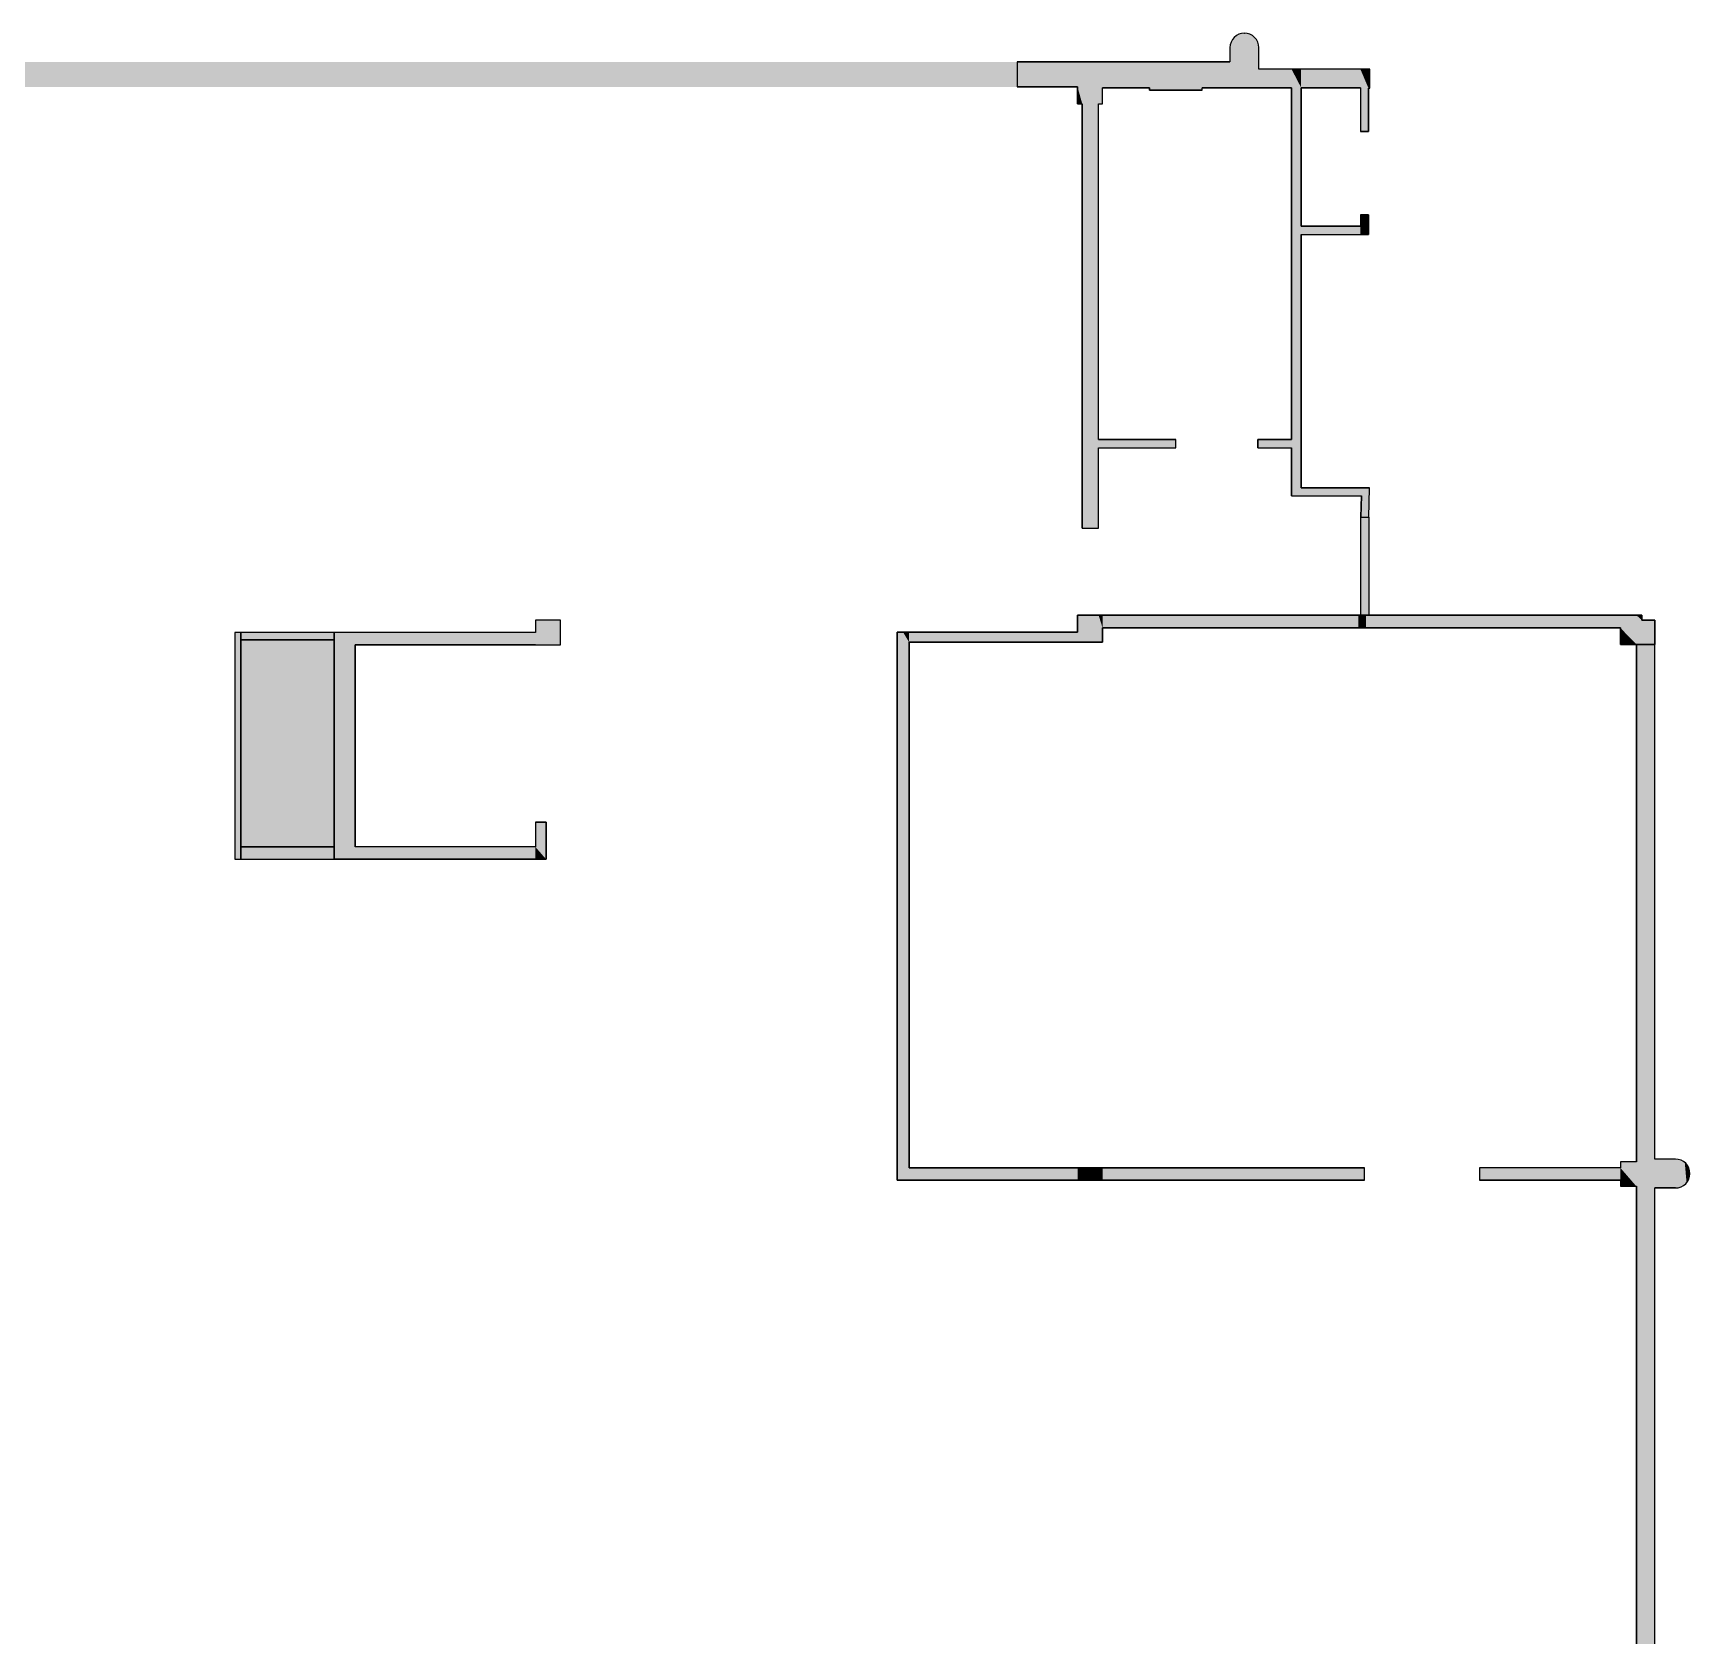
# Model space of a CAD drawing. Extents: x 0 to 41.7, y 0 to 41.7.
# Drawn here: x 21.5 to 41.67, y 22.16 to 41.67 of the extents above; entities that cross this region are included whole.
import ezdxf

# ---------------------------------------------------------------- set-up
doc = ezdxf.new("R2010")
doc.units = 0
for name, color, linetype in [('ENTREE__SORTIE', 1, 'CONTINUOUS'), ('MUR', 251, 'CONTINUOUS'), ('NO_ENTREE', 4, 'CONTINUOUS')]:
    doc.layers.add(name, color=color, linetype=linetype)

# ---------------------------------------------------------------- blocks, each defined once
blk = doc.blocks.new('*U3')
at = {"layer": 'MUR', "linetype": 'CONTINUOUS'}
for points in [[(34.216, 34.38), (34.216, 34.585), (34.473, 34.258)], [(34.473, 34.258), (34.216, 34.585), (34.473, 34.585)], [(34.473, 34.258), (34.473, 34.585), (34.521, 34.258)], [(34.521, 34.431), (34.473, 34.585), (34.521, 34.585)], [(34.521, 34.258), (34.473, 34.585), (34.521, 34.431)], [(34.521, 34.431), (34.521, 34.585), (37.635, 34.431)], [(37.635, 34.431), (34.521, 34.585), (37.635, 34.585)], [(37.635, 34.431), (37.635, 34.585), (37.73, 34.431)], [(37.73, 34.431), (37.635, 34.585), (37.73, 34.585)], [(37.73, 34.431), (37.73, 34.585), (40.826, 34.431)], [(40.826, 34.431), (37.73, 34.585), (40.826, 34.585)], [(40.826, 34.431), (40.826, 34.585), (41.021, 34.231)], [(41.021, 34.231), (40.826, 34.585), (41.021, 34.585)], [(41.021, 34.231), (41.021, 34.585), (41.089, 34.231)], [(41.089, 34.526), (41.021, 34.585), (41.089, 34.585)], [(41.089, 34.231), (41.021, 34.585), (41.089, 34.526)], [(41.089, 34.231), (41.089, 34.526), (41.211, 34.231)], [(41.211, 34.231), (41.089, 34.526), (41.211, 34.526)], [(41.211, 34.231), (41.211, 34.526), (41.246, 34.231)], [(41.246, 34.231), (41.211, 34.526), (41.246, 34.526)], [(32.019, 27.711), (32.019, 34.38), (32.092, 27.711)], [(32.092, 27.711), (32.019, 34.38), (32.092, 34.38)], [(32.092, 27.711), (32.092, 34.38), (32.164, 27.711)], [(32.164, 34.258), (32.092, 34.38), (32.164, 34.38)], [(32.164, 27.711), (32.092, 34.38), (32.164, 27.856)], [(32.164, 27.856), (32.092, 34.38), (32.164, 34.258)], [(32.164, 34.258), (32.164, 34.38), (34.216, 34.258)], [(34.216, 34.258), (32.164, 34.38), (34.216, 34.38)], [(34.216, 34.258), (34.216, 34.38), (34.473, 34.258)], [(40.826, 34.231), (40.826, 34.431), (41.021, 34.231)], [(32.164, 27.711), (32.164, 27.856), (34.216, 27.706)], [(34.216, 27.706), (32.164, 27.856), (34.216, 27.856)], [(34.216, 27.856), (34.216, 27.856), (34.256, 27.706)], [(34.256, 27.706), (34.216, 27.856), (34.256, 27.856)], [(34.216, 27.706), (34.216, 27.856), (34.256, 27.706)], [(34.256, 27.706), (34.256, 27.856), (34.406, 27.706)], [(34.406, 27.706), (34.256, 27.856), (34.406, 27.856)], [(34.406, 27.706), (34.406, 27.856), (34.521, 27.706)], [(34.521, 27.706), (34.406, 27.856), (34.521, 27.856)], [(34.521, 27.706), (34.521, 27.856), (37.709, 27.706)], [(37.709, 27.706), (34.521, 27.856), (37.709, 27.856)]]:
    blk.add_solid(points, dxfattribs=at)
blk = doc.blocks.new('*U5')
at = {"layer": 'MUR', "linetype": 'CONTINUOUS'}
for points in [[(27.614, 34.375), (27.614, 34.525), (27.919, 34.225)], [(27.919, 34.225), (27.614, 34.525), (27.919, 34.525)], [(25.164, 31.615), (25.164, 34.375), (25.419, 31.615)], [(25.419, 34.225), (25.164, 34.375), (25.419, 34.375)], [(25.419, 31.615), (25.164, 34.375), (25.419, 31.765)], [(25.419, 31.765), (25.164, 34.375), (25.419, 34.225)], [(25.419, 34.225), (25.419, 34.375), (27.614, 34.225)], [(27.614, 34.225), (25.419, 34.375), (27.614, 34.375)], [(27.614, 34.225), (27.614, 34.375), (27.919, 34.225)], [(27.614, 31.765), (27.614, 32.065), (27.744, 31.615)], [(27.744, 31.615), (27.614, 32.065), (27.744, 32.065)], [(25.419, 31.615), (25.419, 31.765), (27.614, 31.615)], [(27.614, 31.615), (25.419, 31.765), (27.614, 31.765)], [(27.614, 31.615), (27.614, 31.765), (27.744, 31.615)]]:
    blk.add_solid(points, dxfattribs=at)
blk = doc.blocks.new('*U15')
at = {"layer": 'MUR', "linetype": 'CONTINUOUS'}
for points in [[(13.717, 41.013), (13.717, 41.323), (14.321, 41.013)], [(14.321, 41.013), (13.717, 41.323), (14.321, 41.323)], [(14.321, 41.013), (14.321, 41.323), (14.601, 35.725)], [(14.601, 41.02), (14.321, 41.323), (14.601, 41.323)], [(14.601, 35.725), (14.321, 41.323), (14.601, 41.02)], [(14.601, 41.02), (14.601, 41.323), (33.483, 41.02)], [(33.483, 41.02), (14.601, 41.323), (33.483, 41.323)], [(14.321, 35.725), (14.321, 41.013), (14.601, 35.725)]]:
    blk.add_solid(points, dxfattribs=at)
blk = doc.blocks.new('*U36')
at = {"layer": 'MUR', "linetype": 'CONTINUOUS'}
for points in [[(36.083, 41.01), (36.075, 41.53), (36.083, 41.559)], [(36.096, 41.01), (36.083, 41.559), (36.096, 41.587)], [(36.083, 41.01), (36.083, 41.559), (36.096, 41.01)], [(36.113, 41.01), (36.096, 41.587), (36.113, 41.612)], [(36.096, 41.01), (36.096, 41.587), (36.113, 41.01)], [(36.135, 41.01), (36.113, 41.612), (36.135, 41.634)], [(36.113, 41.01), (36.113, 41.612), (36.135, 41.01)], [(36.16, 41.01), (36.135, 41.634), (36.16, 41.651)], [(36.135, 41.01), (36.135, 41.634), (36.16, 41.01)], [(36.188, 41.01), (36.16, 41.651), (36.188, 41.664)], [(36.16, 41.01), (36.16, 41.651), (36.188, 41.01)], [(36.218, 41.01), (36.188, 41.664), (36.218, 41.672)], [(36.188, 41.01), (36.188, 41.664), (36.218, 41.01)], [(36.248, 41.01), (36.218, 41.672), (36.248, 41.674)], [(36.218, 41.01), (36.218, 41.672), (36.248, 41.01)], [(36.248, 41.01), (36.248, 41.674), (36.278, 41.01)], [(36.278, 41.01), (36.248, 41.674), (36.278, 41.672)], [(36.278, 41.01), (36.278, 41.672), (36.308, 41.01)], [(36.308, 41.01), (36.278, 41.672), (36.308, 41.664)], [(36.308, 41.01), (36.308, 41.664), (36.336, 41.01)], [(36.336, 41.01), (36.308, 41.664), (36.336, 41.651)], [(36.336, 41.01), (36.336, 41.651), (36.361, 41.01)], [(36.361, 41.01), (36.336, 41.651), (36.361, 41.634)], [(36.361, 41.01), (36.361, 41.634), (36.383, 41.01)], [(36.383, 41.01), (36.361, 41.634), (36.383, 41.612)], [(36.383, 41.01), (36.383, 41.612), (36.4, 41.01)], [(36.4, 41.01), (36.383, 41.612), (36.4, 41.587)], [(36.4, 41.01), (36.4, 41.587), (36.413, 41.01)], [(36.413, 41.01), (36.4, 41.587), (36.413, 41.559)], [(36.413, 41.01), (36.413, 41.559), (36.421, 41.01)], [(36.421, 41.01), (36.413, 41.559), (36.421, 41.53)], [(36.075, 41.01), (36.072, 41.499), (36.075, 41.53)], [(36.072, 41.323), (36.072, 41.499), (36.075, 41.01)], [(36.075, 41.01), (36.075, 41.53), (36.083, 41.01)], [(36.421, 41.01), (36.421, 41.53), (36.424, 41.01)], [(36.424, 41.234), (36.421, 41.53), (36.424, 41.499)], [(36.424, 41.01), (36.421, 41.53), (36.424, 41.234)], [(33.483, 41.02), (33.483, 41.323), (34.216, 41.02)], [(34.216, 41.02), (33.483, 41.323), (34.216, 41.323)], [(34.216, 41.02), (34.216, 41.323), (34.273, 40.815)], [(34.273, 40.815), (34.216, 41.323), (34.273, 41.323)], [(34.273, 40.815), (34.273, 41.323), (34.473, 35.645)], [(34.473, 40.815), (34.273, 41.323), (34.473, 41.323)], [(34.473, 35.645), (34.273, 41.323), (34.473, 36.625)], [(34.473, 36.625), (34.273, 41.323), (34.473, 36.725)], [(34.473, 36.725), (34.273, 41.323), (34.473, 40.815)], [(34.473, 40.815), (34.473, 41.323), (34.521, 40.815)], [(34.521, 41.01), (34.473, 41.323), (34.521, 41.323)], [(34.521, 40.815), (34.473, 41.323), (34.521, 41.01)], [(34.521, 41.01), (34.521, 41.323), (35.093, 41.01)], [(35.093, 41.01), (34.521, 41.323), (35.093, 41.323)], [(35.093, 41.01), (35.093, 41.323), (35.733, 40.98)], [(35.733, 41.01), (35.093, 41.323), (35.733, 41.323)], [(35.733, 40.98), (35.093, 41.323), (35.733, 41.01)], [(35.733, 41.01), (35.733, 41.323), (36.072, 41.01)], [(36.072, 41.01), (35.733, 41.323), (36.072, 41.323)], [(36.072, 41.01), (36.072, 41.323), (36.075, 41.01)], [(36.424, 41.01), (36.424, 41.234), (36.823, 41.01)], [(36.823, 41.01), (36.424, 41.234), (36.823, 41.234)], [(36.823, 41.01), (36.823, 41.234), (36.939, 36.038)], [(36.939, 41.01), (36.823, 41.234), (36.939, 41.234)], [(36.939, 36.038), (36.823, 41.234), (36.939, 36.138)], [(36.939, 36.138), (36.823, 41.234), (36.939, 39.223)], [(36.939, 39.223), (36.823, 41.234), (36.939, 39.325)], [(36.939, 39.325), (36.823, 41.234), (36.939, 41.01)], [(36.939, 41.01), (36.939, 41.234), (37.661, 41.01)], [(37.661, 41.01), (36.939, 41.234), (37.661, 41.234)], [(37.661, 41.01), (37.661, 41.234), (37.759, 40.475)], [(37.759, 41.003), (37.661, 41.234), (37.759, 41.234)], [(37.759, 40.475), (37.661, 41.234), (37.759, 41.003)], [(37.759, 41.003), (37.759, 41.234), (37.776, 41.003)], [(37.776, 41.003), (37.759, 41.234), (37.776, 41.234)], [(34.216, 40.815), (34.216, 41.02), (34.273, 40.815)], [(35.093, 40.98), (35.093, 41.01), (35.733, 40.98)], [(36.823, 36.725), (36.823, 41.01), (36.939, 36.038)], [(37.661, 40.475), (37.661, 41.01), (37.759, 40.475)], [(34.273, 35.645), (34.273, 40.815), (34.473, 35.645)], [(37.661, 39.325), (37.661, 39.46), (37.759, 39.223)], [(37.759, 39.223), (37.661, 39.46), (37.759, 39.46)], [(36.939, 39.223), (36.939, 39.325), (37.661, 39.223)], [(37.661, 39.223), (36.939, 39.325), (37.661, 39.325)], [(37.661, 39.223), (37.661, 39.325), (37.759, 39.223)], [(34.473, 36.625), (34.473, 36.725), (35.413, 36.625)], [(35.413, 36.625), (34.473, 36.725), (35.413, 36.725)], [(36.413, 36.625), (36.413, 36.725), (36.823, 36.625)], [(36.823, 36.625), (36.413, 36.725), (36.823, 36.725)], [(36.823, 36.625), (36.823, 36.725), (36.939, 36.038)], [(36.823, 36.038), (36.823, 36.625), (36.939, 36.038)], [(36.939, 36.038), (36.939, 36.138), (37.674, 36.038)], [(37.674, 36.038), (36.939, 36.138), (37.674, 36.138)], [(37.674, 35.779), (37.674, 36.138), (37.762, 35.777)], [(37.762, 35.777), (37.674, 36.138), (37.762, 36.138)], [(37.762, 35.777), (37.762, 36.138), (37.771, 36.138)], [(37.674, 35.779), (37.667, 35.779), (37.674, 36.038)]]:
    blk.add_solid(points, dxfattribs=at)
blk = doc.blocks.new('*U45')
at = {"layer": 'ENTREE__SORTIE', "linetype": 'CONTINUOUS'}
for points in [[(37.667, 34.585), (37.667, 35.779), (37.762, 34.585)], [(37.762, 34.585), (37.667, 35.779), (37.762, 35.779)]]:
    blk.add_solid(points, dxfattribs=at)
blk = doc.blocks.new('*U53')
at = {"layer": 'MUR', "linetype": 'CONTINUOUS'}
for points in [[(24.029, 31.615), (24.029, 31.765), (25.164, 31.615)], [(25.164, 31.615), (24.029, 31.765), (25.164, 31.765)]]:
    blk.add_solid(points, dxfattribs=at)
blk = doc.blocks.new('*U54')
at = {"layer": 'MUR', "linetype": 'CONTINUOUS'}
for points in [[(23.954, 31.615), (23.954, 34.375), (24.029, 31.615)], [(24.029, 31.615), (23.954, 34.375), (24.029, 34.375)]]:
    blk.add_solid(points, dxfattribs=at)
blk = doc.blocks.new('*U55')
at = {"layer": 'ENTREE__SORTIE', "color": 1, "linetype": 'CONTINUOUS'}
for points in [[(24.029, 34.285), (24.029, 34.375), (25.164, 34.285)], [(25.164, 34.285), (24.029, 34.375), (25.164, 34.375)]]:
    blk.add_solid(points, dxfattribs=at)
blk = doc.blocks.new('*U56')
at = {"layer": 'NO_ENTREE', "linetype": 'CONTINUOUS'}
for points in [[(24.029, 31.765), (24.029, 34.285), (25.164, 31.765)], [(25.164, 31.765), (24.029, 34.285), (25.164, 34.285)]]:
    blk.add_solid(points, dxfattribs=at)
blk = doc.blocks.new('*U62')
at = {"layer": 'MUR', "linetype": 'CONTINUOUS'}
for points in [[(41.021, 21.406), (41.021, 34.231), (41.246, 21.406)], [(41.246, 27.963), (41.021, 34.231), (41.246, 34.231)], [(41.246, 21.406), (41.021, 34.231), (41.246, 27.611)], [(41.246, 27.611), (41.021, 34.231), (41.246, 27.963)], [(39.109, 27.706), (39.109, 27.856), (40.826, 27.706)], [(40.826, 27.706), (39.109, 27.856), (40.826, 27.856)], [(40.826, 27.856), (40.826, 27.931), (41.021, 27.631)], [(41.021, 27.631), (40.826, 27.931), (41.021, 27.931)], [(40.826, 27.706), (40.826, 27.856), (41.021, 27.631)], [(41.246, 27.611), (41.246, 27.963), (41.497, 27.611)], [(41.497, 27.611), (41.246, 27.963), (41.497, 27.963)], [(41.497, 27.611), (41.497, 27.963), (41.528, 27.613)], [(41.528, 27.613), (41.497, 27.963), (41.528, 27.961)], [(41.528, 27.613), (41.528, 27.961), (41.528, 27.613)], [(41.528, 27.613), (41.528, 27.961), (41.528, 27.961)], [(41.528, 27.613), (41.528, 27.961), (41.557, 27.621)], [(41.557, 27.621), (41.528, 27.961), (41.557, 27.953)], [(41.557, 27.621), (41.557, 27.953), (41.557, 27.621)], [(41.557, 27.621), (41.557, 27.953), (41.557, 27.953)], [(41.557, 27.621), (41.557, 27.953), (41.585, 27.634)], [(41.585, 27.634), (41.557, 27.953), (41.585, 27.94)], [(41.585, 27.634), (41.585, 27.94), (41.585, 27.634)], [(41.585, 27.634), (41.585, 27.94), (41.585, 27.94)], [(41.585, 27.634), (41.585, 27.94), (41.61, 27.652)], [(41.61, 27.652), (41.585, 27.94), (41.61, 27.922)], [(41.61, 27.652), (41.61, 27.922), (41.61, 27.652)], [(41.61, 27.652), (41.61, 27.922), (41.61, 27.922)], [(41.61, 27.652), (41.61, 27.922), (41.632, 27.674)], [(41.632, 27.674), (41.61, 27.922), (41.632, 27.9)], [(41.632, 27.674), (41.632, 27.9), (41.632, 27.674)], [(41.632, 27.674), (41.632, 27.9), (41.632, 27.9)], [(41.632, 27.674), (41.632, 27.9), (41.649, 27.699)], [(41.649, 27.699), (41.632, 27.9), (41.649, 27.875)], [(41.649, 27.699), (41.649, 27.875), (41.649, 27.699)], [(41.649, 27.699), (41.649, 27.875), (41.649, 27.875)], [(41.649, 27.699), (41.649, 27.875), (41.662, 27.727)], [(41.662, 27.727), (41.649, 27.875), (41.662, 27.847)], [(41.662, 27.727), (41.662, 27.847), (41.662, 27.727)], [(41.662, 27.727), (41.662, 27.847), (41.662, 27.847)], [(41.662, 27.727), (41.662, 27.847), (41.67, 27.756)], [(41.67, 27.756), (41.662, 27.847), (41.67, 27.817)], [(40.826, 27.631), (40.826, 27.706), (41.021, 27.631)], [(41.67, 27.756), (41.67, 27.817), (41.67, 27.756)], [(41.67, 27.756), (41.67, 27.817), (41.67, 27.817)], [(41.67, 27.756), (41.67, 27.817), (41.672, 27.787)]]:
    blk.add_solid(points, dxfattribs=at)

msp = doc.modelspace()

# ---------------------------------------------------------------- linework, layer by layer
at = {"layer": 'ENTREE__SORTIE'}
for p, q in [((23.954, 34.375), (23.954, 32.135)), ((24.029, 34.375), (23.954, 34.375)), ((23.954, 34.375), (23.954, 32.135)), ((24.029, 34.375), (23.954, 34.375)), ((24.029, 34.375), (24.029, 32.135)), ((24.029, 34.375), (24.029, 32.135))]:
    msp.add_line(p, q, dxfattribs=at)
msp.add_lwpolyline([(37.667, 35.779), (37.762, 35.779), (37.762, 34.585), (37.667, 34.585)], close=True, dxfattribs=at)
at = {"layer": 'ENTREE__SORTIE', "color": 1}
msp.add_lwpolyline([(25.164, 34.375), (24.029, 34.375), (24.029, 34.285), (25.164, 34.285)], close=True, dxfattribs=at)
at = {"layer": 'MUR', "linetype": 'BYBLOCK'}
for p, q in [((36.247, 41.674), (36.249, 41.674)), ((36.247, 41.674), (36.249, 41.674)), ((36.072, 41.499), (36.072, 41.323)), ((36.072, 41.499), (36.072, 41.323)), ((36.424, 41.234), (36.424, 41.499)), ((36.424, 41.234), (36.424, 41.499)), ((33.483, 41.323), (36.072, 41.323)), ((33.483, 41.323), (33.483, 41.02)), ((33.483, 41.323), (36.072, 41.323)), ((33.483, 41.323), (33.483, 41.02)), ((37.776, 41.234), (36.424, 41.234)), ((37.776, 41.234), (36.424, 41.234)), ((37.776, 41.003), (37.776, 41.234)), ((37.776, 41.003), (37.776, 41.234)), ((34.216, 41.02), (33.483, 41.02)), ((34.216, 41.02), (33.483, 41.02)), ((34.216, 40.815), (34.216, 41.02)), ((34.216, 40.815), (34.216, 41.02)), ((35.093, 41.01), (34.521, 41.01)), ((34.521, 40.815), (34.521, 41.01)), ((35.093, 41.01), (34.521, 41.01)), ((34.521, 40.815), (34.521, 41.01)), ((35.093, 40.98), (35.093, 41.01)), ((35.093, 40.98), (35.093, 41.01)), ((35.733, 40.98), (35.093, 40.98)), ((35.733, 40.98), (35.093, 40.98)), ((36.823, 41.01), (35.733, 41.01)), ((35.733, 40.98), (35.733, 41.01)), ((36.823, 41.01), (35.733, 41.01)), ((35.733, 40.98), (35.733, 41.01)), ((36.823, 36.725), (36.823, 41.01)), ((36.823, 36.725), (36.823, 41.01)), ((36.939, 41.01), (36.939, 39.325)), ((37.661, 41.01), (36.939, 41.01)), ((36.939, 41.01), (36.939, 39.325)), ((37.661, 41.01), (36.939, 41.01)), ((37.661, 41.01), (37.661, 40.475)), ((37.661, 41.01), (37.661, 40.475)), ((37.759, 41.003), (37.759, 40.475)), ((37.776, 41.003), (37.759, 41.003)), ((37.759, 41.003), (37.759, 40.475)), ((37.776, 41.003), (37.759, 41.003)), ((34.216, 40.815), (34.273, 40.815)), ((34.216, 40.815), (34.273, 40.815)), ((34.273, 35.645), (34.273, 40.815)), ((34.273, 35.645), (34.273, 40.815)), ((34.473, 36.725), (34.473, 40.815)), ((34.473, 40.815), (34.521, 40.815)), ((34.473, 36.725), (34.473, 40.815)), ((34.473, 40.815), (34.521, 40.815)), ((37.759, 40.475), (37.661, 40.475)), ((37.759, 40.475), (37.661, 40.475)), ((37.661, 39.46), (37.661, 39.325)), ((37.759, 39.46), (37.661, 39.46)), ((37.661, 39.46), (37.661, 39.325)), ((37.759, 39.46), (37.661, 39.46)), ((37.759, 39.46), (37.759, 39.223)), ((37.759, 39.46), (37.759, 39.223)), ((36.939, 39.325), (37.661, 39.325)), ((36.939, 39.325), (37.661, 39.325)), ((36.939, 39.223), (37.759, 39.223)), ((36.939, 39.223), (36.939, 36.138)), ((36.939, 39.223), (37.759, 39.223)), ((36.939, 39.223), (36.939, 36.138)), ((34.473, 36.725), (35.413, 36.725)), ((34.473, 36.725), (35.413, 36.725)), ((35.413, 36.625), (35.413, 36.725)), ((35.413, 36.625), (35.413, 36.725)), ((36.413, 36.725), (36.823, 36.725)), ((36.413, 36.625), (36.413, 36.725)), ((36.413, 36.725), (36.823, 36.725)), ((36.413, 36.625), (36.413, 36.725)), ((34.473, 36.625), (35.413, 36.625)), ((34.473, 35.645), (34.473, 36.625)), ((34.473, 36.625), (35.413, 36.625)), ((34.473, 35.645), (34.473, 36.625)), ((36.413, 36.625), (36.823, 36.625)), ((36.413, 36.625), (36.823, 36.625)), ((36.823, 36.038), (36.823, 36.625)), ((36.823, 36.038), (36.823, 36.625)), ((36.939, 36.138), (37.771, 36.138)), ((37.762, 35.777), (37.771, 36.138)), ((36.823, 36.038), (37.674, 36.038)), ((36.823, 36.038), (37.674, 36.038)), ((37.667, 35.779), (37.674, 36.038)), ((37.762, 35.777), (37.667, 35.779)), ((34.273, 35.645), (34.473, 35.645)), ((34.273, 35.645), (34.473, 35.645)), ((27.919, 34.225), (27.919, 34.525)), ((34.216, 34.525), (34.216, 34.585)), ((34.216, 34.585), (34.473, 34.585)), ((34.216, 34.38), (34.216, 34.525)), ((34.473, 34.585), (37.635, 34.585)), ((37.734, 34.585), (37.635, 34.585)), ((37.73, 34.585), (41.089, 34.585)), ((37.73, 34.585), (37.734, 34.585)), ((37.73, 34.585), (41.089, 34.585)), ((41.089, 34.585), (41.089, 34.526)), ((41.089, 34.585), (41.089, 34.526)), ((41.089, 34.526), (41.246, 34.526)), ((41.089, 34.526), (41.246, 34.526)), ((41.246, 34.351), (41.246, 34.526)), ((41.246, 34.351), (41.246, 34.526)), ((25.164, 34.375), (25.164, 31.615)), ((27.614, 34.375), (25.164, 34.375)), ((32.019, 34.38), (32.019, 27.706)), ((34.216, 34.38), (32.019, 34.38)), ((34.521, 34.258), (34.521, 34.431)), ((40.826, 34.431), (34.521, 34.431)), ((40.826, 34.431), (34.521, 34.431)), ((40.826, 34.231), (40.826, 34.431)), ((40.826, 34.231), (40.826, 34.431)), ((41.246, 34.231), (41.246, 34.351)), ((41.246, 34.231), (41.246, 34.351)), ((25.419, 34.225), (25.419, 31.765)), ((27.614, 34.225), (25.419, 34.225)), ((27.614, 34.225), (27.919, 34.225)), ((34.216, 34.258), (32.164, 34.258)), ((32.164, 34.258), (32.164, 27.856)), ((34.521, 34.258), (34.216, 34.258)), ((41.021, 34.231), (40.826, 34.231)), ((41.021, 34.231), (40.826, 34.231)), ((41.021, 27.931), (41.021, 34.231)), ((41.246, 34.231), (41.021, 34.231)), ((41.211, 34.231), (41.021, 34.231)), ((41.211, 34.231), (41.021, 34.231)), ((41.021, 27.931), (41.021, 34.231)), ((41.246, 34.231), (41.021, 34.231)), ((41.211, 34.231), (41.021, 34.231)), ((41.211, 34.231), (41.021, 34.231)), ((41.246, 34.231), (41.211, 34.231)), ((41.246, 34.231), (41.211, 34.231)), ((41.246, 27.963), (41.246, 34.231)), ((41.246, 27.963), (41.246, 34.231)), ((27.614, 32.065), (27.744, 32.065)), ((27.614, 32.065), (27.614, 31.765)), ((27.744, 32.065), (27.744, 31.615)), ((27.614, 31.765), (25.419, 31.765)), ((27.744, 31.615), (25.164, 31.615)), ((34.216, 27.856), (32.164, 27.856)), ((34.521, 27.856), (34.216, 27.856)), ((34.216, 27.856), (34.216, 27.856)), ((34.521, 27.856), (34.521, 27.856)), ((40.826, 27.856), (39.109, 27.856)), ((40.826, 27.856), (39.109, 27.856)), ((41.021, 27.931), (40.826, 27.931)), ((40.826, 27.931), (40.826, 27.856)), ((41.021, 27.931), (40.826, 27.931)), ((40.826, 27.931), (40.826, 27.856)), ((41.497, 27.963), (41.246, 27.963)), ((41.497, 27.963), (41.246, 27.963)), ((34.216, 27.706), (32.019, 27.706)), ((34.216, 27.706), (34.256, 27.706)), ((34.256, 27.706), (34.406, 27.706)), ((34.406, 27.706), (34.521, 27.706)), ((40.826, 27.706), (39.109, 27.706)), ((40.826, 27.706), (39.109, 27.706)), ((40.826, 27.706), (40.826, 27.631)), ((40.826, 27.706), (40.826, 27.631)), ((41.672, 27.786), (41.672, 27.788)), ((41.672, 27.786), (41.672, 27.788)), ((40.826, 27.631), (41.021, 27.631)), ((40.826, 27.631), (41.021, 27.631)), ((41.021, 21.406), (41.021, 27.631)), ((41.021, 21.406), (41.021, 27.631)), ((41.246, 21.406), (41.246, 27.611)), ((41.497, 27.611), (41.246, 27.611)), ((41.246, 21.406), (41.246, 27.611)), ((41.497, 27.611), (41.246, 27.611))]:
    msp.add_line(p, q, dxfattribs=at)
at = {"layer": 'MUR'}
for p, q in [((36.939, 36.138), (37.771, 36.138)), ((37.762, 35.777), (37.771, 36.138)), ((37.667, 35.779), (37.674, 36.038)), ((37.762, 35.777), (37.667, 35.779)), ((27.919, 34.225), (27.919, 34.525)), ((34.216, 34.525), (34.216, 34.585)), ((34.216, 34.585), (34.473, 34.585)), ((34.216, 34.38), (34.216, 34.525)), ((34.473, 34.585), (37.635, 34.585)), ((37.734, 34.585), (37.635, 34.585)), ((37.73, 34.585), (37.734, 34.585)), ((25.164, 34.375), (25.164, 31.615)), ((27.614, 34.375), (25.164, 34.375)), ((32.019, 34.38), (32.019, 27.706)), ((34.216, 34.38), (32.019, 34.38)), ((34.521, 34.258), (34.521, 34.431)), ((25.419, 34.225), (25.419, 31.765)), ((27.614, 34.225), (25.419, 34.225)), ((27.614, 34.225), (27.919, 34.225)), ((34.216, 34.258), (32.164, 34.258)), ((32.164, 34.258), (32.164, 27.856)), ((34.521, 34.258), (34.216, 34.258)), ((27.614, 32.065), (27.744, 32.065)), ((27.614, 32.065), (27.614, 31.765)), ((27.744, 32.065), (27.744, 31.615)), ((27.614, 31.765), (25.419, 31.765)), ((27.744, 31.615), (25.164, 31.615)), ((34.216, 27.856), (32.164, 27.856)), ((34.521, 27.856), (34.216, 27.856)), ((34.216, 27.856), (34.216, 27.856)), ((34.521, 27.856), (34.521, 27.856)), ((34.216, 27.706), (32.019, 27.706)), ((34.216, 27.706), (34.256, 27.706)), ((34.256, 27.706), (34.406, 27.706)), ((34.406, 27.706), (34.521, 27.706))]:
    msp.add_line(p, q, dxfattribs=at)
at = {"layer": 'MUR', "linetype": 'BYBLOCK'}
for points in [[(37.776, 41.234), (36.424, 41.234), (36.424, 41.499, 0.415541), (36.248, 41.674, 0.415541), (36.072, 41.499), (36.072, 41.323), (33.483, 41.323), (33.483, 41.02), (34.216, 41.02), (34.216, 40.815), (34.273, 40.815), (34.273, 35.645), (34.473, 35.645), (34.473, 36.625), (35.413, 36.625), (35.413, 36.725), (34.473, 36.725), (34.473, 40.815), (34.521, 40.815), (34.521, 41.01), (35.093, 41.01), (35.093, 40.98), (35.733, 40.98), (35.733, 41.01), (36.823, 41.01), (36.823, 36.725), (36.413, 36.725), (36.413, 36.625), (36.823, 36.625), (36.823, 36.038), (37.674, 36.038), (37.667, 35.779), (37.762, 35.777), (37.771, 36.138), (36.939, 36.138), (36.939, 39.223), (37.759, 39.223), (37.759, 39.46), (37.661, 39.46), (37.661, 39.325), (36.939, 39.325), (36.939, 41.01), (37.661, 41.01), (37.661, 40.475), (37.759, 40.475), (37.759, 41.003), (37.776, 41.003), (37.776, 41.234)], [(37.776, 41.234), (36.424, 41.234), (36.424, 41.499, 0.415541), (36.248, 41.674, 0.415541), (36.072, 41.499), (36.072, 41.323), (33.483, 41.323), (33.483, 41.02), (34.216, 41.02), (34.216, 40.815), (34.273, 40.815), (34.273, 35.645), (34.473, 35.645), (34.473, 36.625), (35.413, 36.625), (35.413, 36.725), (34.473, 36.725), (34.473, 40.815), (34.521, 40.815), (34.521, 41.01), (35.093, 41.01), (35.093, 40.98), (35.733, 40.98), (35.733, 41.01), (36.823, 41.01), (36.823, 36.725), (36.413, 36.725), (36.413, 36.625), (36.823, 36.625), (36.823, 36.038), (37.674, 36.038), (37.667, 35.779), (37.762, 35.777), (37.771, 36.138), (36.939, 36.138), (36.939, 39.223), (37.759, 39.223), (37.759, 39.46), (37.661, 39.46), (37.661, 39.325), (36.939, 39.325), (36.939, 41.01), (37.661, 41.01), (37.661, 40.475), (37.759, 40.475), (37.759, 41.003), (37.776, 41.003), (37.776, 41.234)], [(39.109, 27.706), (40.826, 27.706), (40.826, 27.631), (41.021, 27.631), (41.021, 21.406), (41.246, 21.406), (41.246, 27.611), (41.497, 27.611, 0.416391), (41.672, 27.787, 0.416391), (41.497, 27.963), (41.246, 27.963), (41.246, 34.231), (41.021, 34.231), (41.021, 27.931), (40.826, 27.931), (40.826, 27.856), (39.109, 27.856)]]:
    msp.add_lwpolyline(points, format="xyb", close=True, dxfattribs=at)
for points in [[(27.919, 34.525), (27.614, 34.525), (27.614, 34.375), (25.164, 34.375), (25.164, 31.615), (27.744, 31.615), (27.744, 32.065), (27.614, 32.065), (27.614, 31.765), (25.419, 31.765), (25.419, 34.225), (27.614, 34.225), (27.919, 34.225), (27.919, 34.525)], [(24.029, 34.375), (23.954, 34.375), (23.954, 31.615), (24.029, 31.615)], [(24.029, 31.615), (25.164, 31.615), (25.164, 31.765), (24.029, 31.765)]]:
    msp.add_lwpolyline(points, close=True, dxfattribs=at)
at = {"layer": 'MUR'}
msp.add_lwpolyline([(27.919, 34.525), (27.614, 34.525), (27.614, 34.375), (25.164, 34.375), (25.164, 31.615), (27.744, 31.615), (27.744, 32.065), (27.614, 32.065), (27.614, 31.765), (25.419, 31.765), (25.419, 34.225), (27.614, 34.225), (27.919, 34.225), (27.919, 34.525)], close=True, dxfattribs=at)
at = {"layer": 'MUR', "linetype": 'BYBLOCK'}
msp.add_lwpolyline([(37.709, 27.706), (37.709, 27.856), (34.521, 27.856), (34.521, 27.856), (34.216, 27.856), (34.216, 27.856), (32.164, 27.856), (32.164, 34.258), (34.216, 34.258), (34.216, 34.258), (34.521, 34.258), (34.521, 34.431), (40.826, 34.431), (40.826, 34.231), (41.021, 34.231), (41.021, 34.231), (41.211, 34.231), (41.211, 34.231), (41.246, 34.231), (41.246, 34.351), (41.246, 34.526), (41.089, 34.526), (41.089, 34.585), (37.73, 34.585), (37.734, 34.585), (37.635, 34.585), (37.635, 34.585), (34.473, 34.585), (34.473, 34.585), (34.216, 34.585), (34.216, 34.525), (34.216, 34.525), (34.216, 34.38), (32.019, 34.38), (32.019, 27.706), (34.216, 27.706), (34.216, 27.706), (34.256, 27.706), (34.256, 27.706), (34.406, 27.706), (34.406, 27.706), (34.521, 27.706), (34.521, 27.706), (37.709, 27.706), (34.521, 27.706), (37.709, 27.706), (34.521, 27.706), (34.521, 27.706), (34.406, 27.706), (34.406, 27.706), (34.256, 27.706), (34.256, 27.706), (34.216, 27.706), (34.216, 27.706), (32.019, 27.706), (32.019, 34.38), (34.216, 34.38), (34.216, 34.525), (34.216, 34.525), (34.216, 34.585), (34.473, 34.585), (34.473, 34.585), (37.635, 34.585), (37.635, 34.585), (37.734, 34.585), (37.73, 34.585), (41.089, 34.585), (41.089, 34.526), (41.246, 34.526), (41.246, 34.351), (41.246, 34.231), (41.211, 34.231), (41.211, 34.231), (41.021, 34.231), (41.021, 34.231), (40.826, 34.231), (40.826, 34.431), (34.521, 34.431), (34.521, 34.258), (34.216, 34.258), (34.216, 34.258), (32.164, 34.258), (32.164, 27.856), (34.216, 27.856), (34.216, 27.856), (34.521, 27.856), (34.521, 27.856), (37.709, 27.856), (34.521, 27.856), (37.709, 27.856)], dxfattribs=at)
msp.add_lwpolyline([(39.109, 27.706), (40.826, 27.706), (40.826, 27.631), (41.021, 27.631), (41.021, 21.406), (41.246, 21.406), (41.246, 27.611), (41.497, 27.611, 0.416391), (41.672, 27.787, 0.416391), (41.497, 27.963), (41.246, 27.963), (41.246, 34.231), (41.021, 34.231), (41.021, 27.931), (40.826, 27.931), (40.826, 27.856), (39.109, 27.856)], format="xyb", dxfattribs=at)
at = {"layer": 'NO_ENTREE'}
msp.add_lwpolyline([(25.164, 34.285), (24.029, 34.285), (24.029, 31.765), (25.164, 31.765)], close=True, dxfattribs=at)

# ---------------------------------------------------------------- block references
at = {"layer": 'ENTREE__SORTIE'}
msp.add_blockref('*U45', (0, 0), dxfattribs=at)
at = {"layer": 'ENTREE__SORTIE', "color": 1}
msp.add_blockref('*U55', (0, 0), dxfattribs=at)
at = {"layer": 'MUR', "linetype": 'BYBLOCK'}
for name in ['*U36', '*U15', '*U5', '*U3', '*U54', '*U62', '*U53']:
    msp.add_blockref(name, (0, 0), dxfattribs=at)
at = {"layer": 'NO_ENTREE'}
msp.add_blockref('*U56', (0, 0), dxfattribs=at)

doc.saveas('drawing.dxf')
